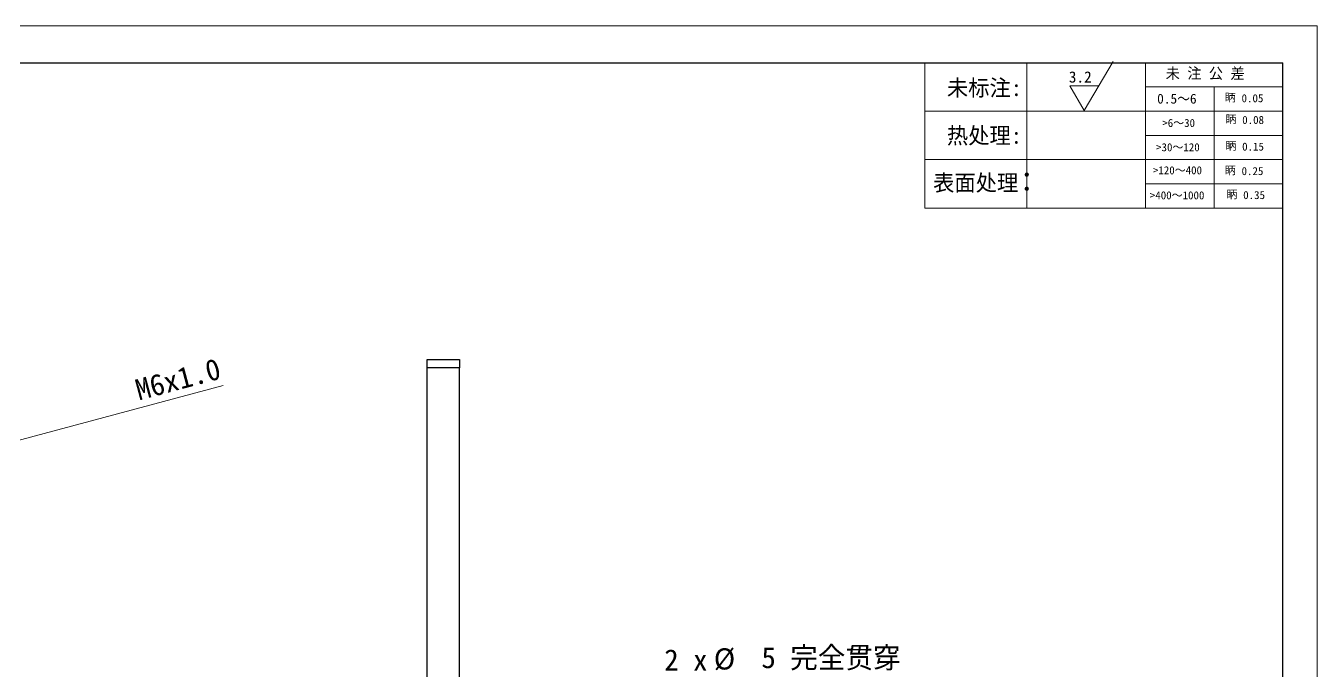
# Model space of a CAD drawing. Header units: millimetres. Extents: x -3862 to 6257, y -4684 to -2127.
# Drawn here: x 5150.7 to 5310.5, y -4553.5 to -4473.6 of the extents above; entities that cross this region are included whole.
import ezdxf

# ---------------------------------------------------------------- set-up
doc = ezdxf.new("R2010")
doc.units = ezdxf.units.MM
for name, color, linetype in [('10', 16, 'Continuous'), ('11', 7, 'Continuous'), ('12', 7, 'Continuous'), ('6', 7, 'Continuous')]:
    doc.layers.add(name, color=color, linetype=linetype)

# ---------------------------------------------------------------- blocks, each defined once
blk = doc.blocks.new('*D173')
at = {"layer": '11', "color": 7, "linetype": 'Continuous', "lineweight": 13, "ltscale": 2, "insert": (149.42, 163.09), "char_height": 2.625, "attachment_point": 7, "rotation": 15}
blk.add_mtext('{ M6x1.0 }', dxfattribs=at)
blk = doc.blocks.new('*D192')
at = {"layer": '11', "color": 7, "linetype": 'Continuous', "lineweight": 13, "ltscale": 2, "insert": (216.17, 130.17), "char_height": 2.625, "attachment_point": 7}
blk.add_mtext('{2 x }', dxfattribs=at)
blk = doc.blocks.new('*D193')
at = {"layer": '11', "color": 7, "linetype": 'Continuous', "lineweight": 13, "ltscale": 2, "insert": (222.3, 130.18), "char_height": 2.625, "attachment_point": 7}
blk.add_mtext('{{%%c}}', dxfattribs=at)
blk = doc.blocks.new('*D194')
at = {"layer": '11', "color": 7, "linetype": 'Continuous', "lineweight": 13, "ltscale": 2, "insert": (226.41, 130.17), "char_height": 2.625, "attachment_point": 7}
blk.add_mtext('{ 5 完全贯穿}', dxfattribs=at)
blk = doc.blocks.new('*D196')
at = {"layer": '10', "color": 16, "linetype": 'Continuous', "lineweight": 13, "ltscale": 2, "insert": (266.25, 202.95), "char_height": 1.3891, "attachment_point": 7}
blk.add_mtext('{\\fSIMSUN|b0|i0|c0|p49;3.2}', dxfattribs=at)
blk = doc.blocks.new('*D197')
at = {"layer": '10', "color": 7, "linetype": 'Continuous', "lineweight": 13, "ltscale": 2, "insert": (285.57, 200.52), "char_height": 0.9922, "attachment_point": 7}
blk.add_mtext('{\\fSIMSUN|b0|i0|c0|p49;眪', dxfattribs=at)
blk = doc.blocks.new('*D198')
at = {"layer": '10', "color": 5, "linetype": 'Continuous', "lineweight": 13, "ltscale": 2, "insert": (286.96, 200.52), "char_height": 0.9922, "attachment_point": 7}
blk.add_mtext('{\\fSIMSUN|b0|i0|c0|p49; 0.05}', dxfattribs=at)
blk = doc.blocks.new('*D199')
at = {"layer": '10', "color": 7, "linetype": 'Continuous', "lineweight": 13, "ltscale": 2, "insert": (285.65, 197.83), "char_height": 0.9922, "attachment_point": 7}
blk.add_mtext('{\\fSIMSUN|b0|i0|c0|p49;眪', dxfattribs=at)
blk = doc.blocks.new('*D200')
at = {"layer": '10', "color": 7, "linetype": 'Continuous', "lineweight": 13, "ltscale": 2, "insert": (287.04, 197.83), "char_height": 0.9922, "attachment_point": 7}
blk.add_mtext('{\\fSIMSUN|b0|i0|c0|p49; 0.08}', dxfattribs=at)
blk = doc.blocks.new('*D201')
at = {"layer": '10', "color": 7, "linetype": 'Continuous', "lineweight": 13, "ltscale": 2, "insert": (285.64, 194.53), "char_height": 0.9922, "attachment_point": 7}
blk.add_mtext('{\\fSIMSUN|b0|i0|c0|p49;眪', dxfattribs=at)
blk = doc.blocks.new('*D202')
at = {"layer": '10', "color": 7, "linetype": 'Continuous', "lineweight": 13, "ltscale": 2, "insert": (287.03, 194.53), "char_height": 0.9922, "attachment_point": 7}
blk.add_mtext('{\\fSIMSUN|b0|i0|c0|p49; 0.15}', dxfattribs=at)
blk = doc.blocks.new('*D203')
at = {"layer": '10', "color": 7, "linetype": 'Continuous', "lineweight": 13, "ltscale": 2, "insert": (285.57, 191.5), "char_height": 0.9922, "attachment_point": 7}
blk.add_mtext('{\\fSIMSUN|b0|i0|c0|p49;眪', dxfattribs=at)
blk = doc.blocks.new('*D204')
at = {"layer": '10', "color": 7, "linetype": 'Continuous', "lineweight": 13, "ltscale": 2, "insert": (286.96, 191.5), "char_height": 0.9922, "attachment_point": 7}
blk.add_mtext('{\\fSIMSUN|b0|i0|c0|p49; 0.25}', dxfattribs=at)
blk = doc.blocks.new('*D205')
at = {"layer": '10', "color": 7, "linetype": 'Continuous', "lineweight": 13, "ltscale": 2, "insert": (285.76, 188.53), "char_height": 0.9922, "attachment_point": 7}
blk.add_mtext('{\\fSIMSUN|b0|i0|c0|p49;眪', dxfattribs=at)
blk = doc.blocks.new('*D206')
at = {"layer": '10', "color": 7, "linetype": 'Continuous', "lineweight": 13, "ltscale": 2, "insert": (287.16, 188.53), "char_height": 0.9922, "attachment_point": 7}
blk.add_mtext('{\\fSIMSUN|b0|i0|c0|p49; 0.35}', dxfattribs=at)
blk = doc.blocks.new('*D220')
at = {"layer": '10', "color": 7, "linetype": 'Continuous', "lineweight": 13, "ltscale": 2, "insert": (251.16, 201.09), "char_height": 2.027, "attachment_point": 7}
blk.add_mtext('{未标注:}', dxfattribs=at)
blk = doc.blocks.new('*D221')
at = {"layer": '10', "color": 7, "linetype": 'Continuous', "lineweight": 13, "ltscale": 2, "insert": (251.16, 195.17), "char_height": 2.027, "attachment_point": 7}
blk.add_mtext('{热处理:}', dxfattribs=at)
blk = doc.blocks.new('*D222')
at = {"layer": '10', "color": 7, "linetype": 'Continuous', "lineweight": 13, "ltscale": 2, "insert": (249.45, 189.33), "char_height": 2.027, "attachment_point": 7}
blk.add_mtext('{表面处理}', dxfattribs=at)
blk = doc.blocks.new('*D223')
at = {"layer": '10', "color": 7, "linetype": 'Continuous', "lineweight": 13, "ltscale": 2, "insert": (259.34, 189.36), "char_height": 2.625, "attachment_point": 7}
blk.add_mtext('{：}', dxfattribs=at)
blk = doc.blocks.new('*D224')
at = {"layer": '10', "color": 7, "linetype": 'Continuous', "lineweight": 13, "ltscale": 2, "insert": (278.24, 203.29), "char_height": 1.35, "attachment_point": 7}
blk.add_mtext('{未 注 公 差}', dxfattribs=at)
blk = doc.blocks.new('*D225')
at = {"layer": '10', "color": 7, "linetype": 'Continuous', "lineweight": 13, "ltscale": 2, "insert": (277.18, 200.35), "char_height": 1.216, "attachment_point": 7}
blk.add_mtext('{0.5～6}', dxfattribs=at)
blk = doc.blocks.new('*D227')
at = {"layer": '10', "color": 7, "linetype": 'Continuous', "lineweight": 13, "ltscale": 2, "insert": (277.82, 197.46), "char_height": 0.9922, "attachment_point": 7}
blk.add_mtext('{\\fSIMSUN|b0|i0|c0|p49;>6～30}', dxfattribs=at)
blk = doc.blocks.new('*D228')
at = {"layer": '10', "color": 7, "linetype": 'Continuous', "lineweight": 13, "ltscale": 2, "insert": (277.05, 194.45), "char_height": 0.9922, "attachment_point": 7}
blk.add_mtext('{\\fSIMSUN|b0|i0|c0|p49;>30～120}', dxfattribs=at)
blk = doc.blocks.new('*D229')
at = {"layer": '10', "color": 7, "linetype": 'Continuous', "lineweight": 13, "ltscale": 2, "insert": (276.66, 191.6), "char_height": 0.9922, "attachment_point": 7}
blk.add_mtext('{\\fSIMSUN|b0|i0|c0|p49;>120～400}', dxfattribs=at)
blk = doc.blocks.new('*D230')
at = {"layer": '10', "color": 7, "linetype": 'Continuous', "lineweight": 13, "ltscale": 2, "insert": (276.28, 188.5), "char_height": 0.9922, "attachment_point": 7}
blk.add_mtext('{\\fSIMSUN|b0|i0|c0|p49;>400～1000}', dxfattribs=at)

msp = doc.modelspace()

# ---------------------------------------------------------------- linework, layer by layer
at = {"layer": '11', "color": 7, "linetype": 'Continuous', "lineweight": 25, "ltscale": 2}
for p, q in [((5200.358, -4514.939), (5204.358, -4514.939)), ((5200.358, -4515.939), (5200.358, -4514.939)), ((5204.358, -4514.939), (5204.358, -4515.939)), ((5204.358, -4515.939), (5200.358, -4515.939)), ((5200.358, -4603.939), (5200.358, -4515.939)), ((5204.358, -4603.939), (5204.358, -4515.939))]:
    msp.add_line(p, q, dxfattribs=at)
at = {"layer": '11', "color": 7, "linetype": 'Continuous', "lineweight": 18, "ltscale": 2}
msp.add_line((5145.243, -4526.162), (5175.134, -4518.153), dxfattribs=at)
at = {"layer": '12', "color": 7, "linetype": 'Continuous', "lineweight": 18, "ltscale": 2}
for p, q in [((5281.713, -4484.079), (5285.29, -4478.016)), ((5281.713, -4484.079), (5279.925, -4481.047)), ((5283.502, -4481.047), (5279.925, -4481.047))]:
    msp.add_line(p, q, dxfattribs=at)
at = {"layer": '6', "color": 7, "linetype": 'Continuous', "lineweight": 18, "ltscale": 2}
for p, q in [((5013.545, -4473.605), (5310.545, -4473.605)), ((5310.545, -4683.605), (5310.545, -4473.605)), ((5261.987, -4478.174), (5261.987, -4496.174)), ((5274.606, -4478.174), (5274.606, -4496.174)), ((5289.278, -4478.174), (5289.278, -4496.174)), ((5289.278, -4481.174), (5306.278, -4481.174)), ((5297.778, -4481.174), (5297.778, -4496.174)), ((5261.987, -4484.174), (5306.278, -4484.174)), ((5289.278, -4487.174), (5306.278, -4487.174)), ((5261.987, -4490.174), (5306.278, -4490.174)), ((5289.278, -4493.174), (5306.278, -4493.174)), ((5261.987, -4496.174), (5306.278, -4496.174))]:
    msp.add_line(p, q, dxfattribs=at)
at = {"layer": '6', "color": 7, "linetype": 'Continuous', "lineweight": 25, "ltscale": 2}
for p in [(5039.278, -4478.174), (5306.278, -4677.174)]:
    msp.add_line(p, (5306.278, -4478.174), dxfattribs=at)

# ---------------------------------------------------------------- block references
at = {"layer": '10', "color": 7}
for name in ['*D224', '*D220', '*D225', '*D197', '*D227', '*D199', '*D200', '*D221', '*D228', '*D201', '*D202', '*D222', '*D223', '*D229', '*D203', '*D204', '*D230', '*D205', '*D206']:
    msp.add_blockref(name, (5013.552, -4683.604), dxfattribs=at)
at = {"layer": '10', "color": 16}
msp.add_blockref('*D196', (5013.552, -4683.604), dxfattribs=at)
at = {"layer": '10', "color": 5}
msp.add_blockref('*D198', (5013.552, -4683.604), dxfattribs=at)
at = {"layer": '11', "color": 7}
for name in ['*D173', '*D192', '*D193', '*D194']:
    msp.add_blockref(name, (5013.552, -4683.604), dxfattribs=at)

doc.saveas('drawing.dxf')
